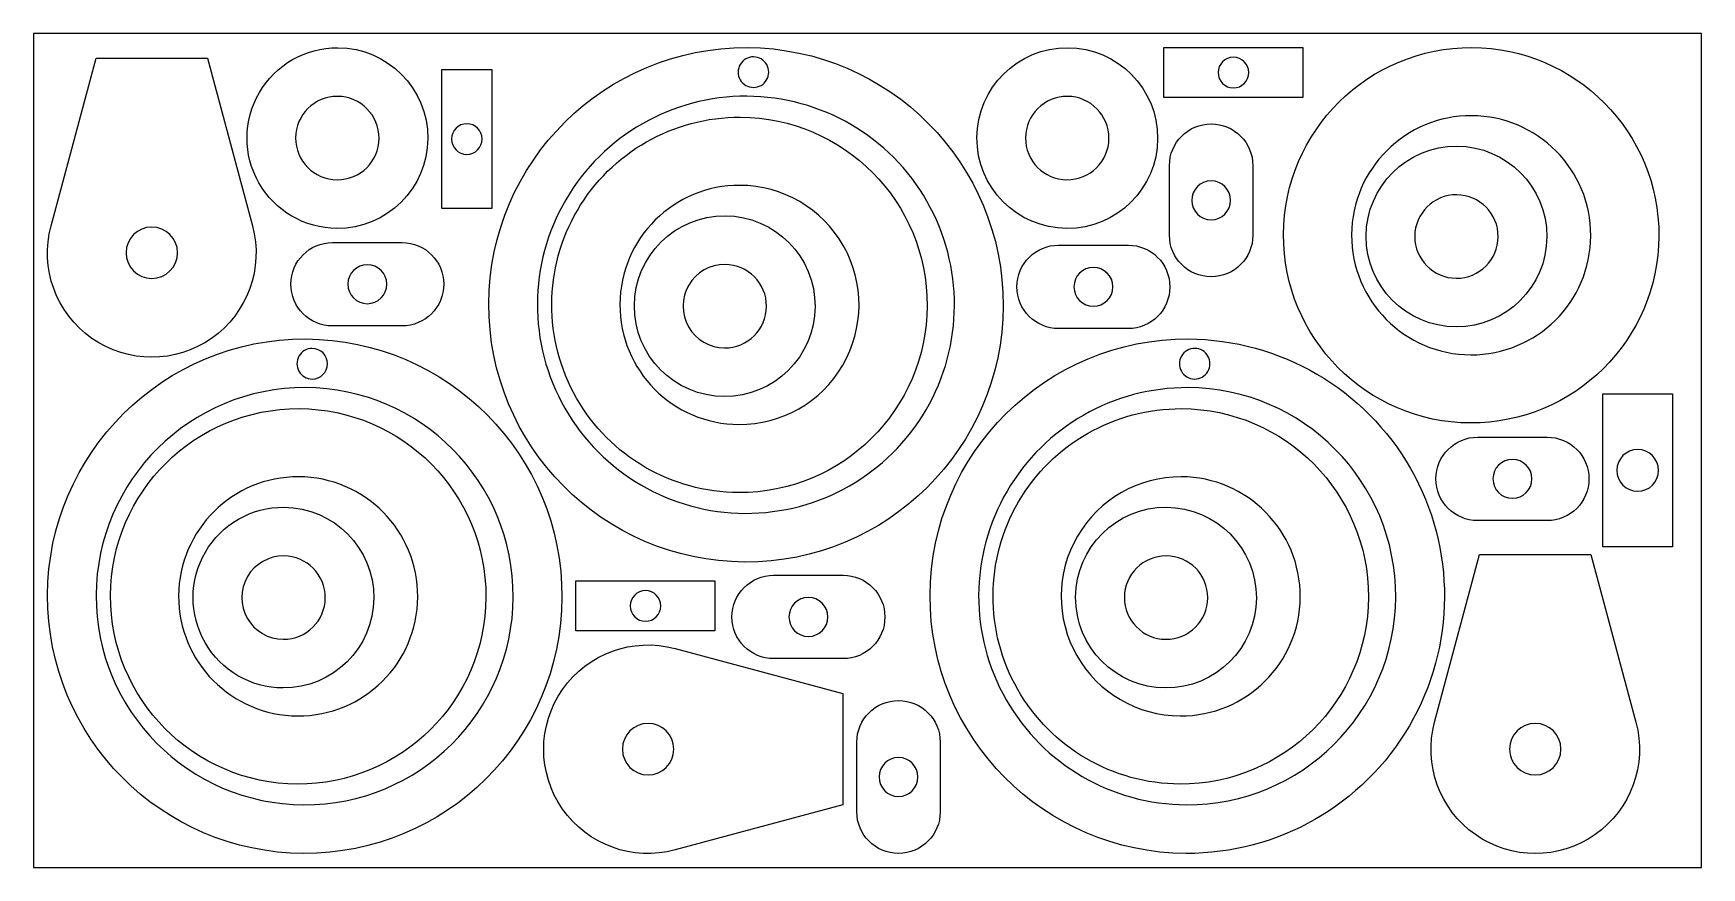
# Model space of a CAD drawing. Header units: metres. Extents: x 0 to 1200, y 0 to 600.
import ezdxf

# ---------------------------------------------------------------- set-up
doc = ezdxf.new("R2010")
doc.units = ezdxf.units.M

msp = doc.modelspace()

# ---------------------------------------------------------------- linework, layer by layer
for points in [[(0, 0), (1200, 0), (1200, 600), (0, 600)], [(913.2, 589.8), (913.2, 553.8), (813.2, 553.8), (813.2, 589.8)], [(329.8, 474), (293.8, 474), (293.8, 574), (329.8, 574)], [(1129, 230.7), (1129, 340.7), (1179, 340.7), (1179, 230.7)], [(490.3, 206.2), (490.3, 170.2), (390.3, 170.2), (390.3, 206.2)]]:
    msp.add_lwpolyline(points, close=True)
for points in [[(219, 589.7, -1), (218.4, 459.7, -1)], [(513.4, 589.8, -1), (511.8, 219.8, -1)], [(744, 589.7, -1), (743.4, 459.7, -1)], [(1034.8, 589.8, -1), (1033.7, 319.8, -1)], [(45.2, 582.2), (125.2, 582.2), (157.6, 461.6, -1.304613), (12.7, 461.6)], [(518, 583.1, 1), (517.9, 561.1, 1)], [(874.2, 571.8, 1), (852.2, 571.8, 1)], [(218.8, 554.7, 1), (218.5, 494.7, 1)], [(513.2, 554.8, 1), (511.9, 254.8, 1)], [(743.8, 554.7, 1), (743.5, 494.7, 1)], [(1034.6, 540.8, 1), (1033.9, 368.8, 1)], [(311.8, 513, 1), (311.8, 535, 1)], [(508.5, 539.7, -1), (507.3, 269.7, -1)], [(817.2, 454.9), (817.2, 504.9, -1), (877.2, 504.9), (877.2, 454.9, -1)], [(1023.9, 518.9, -1), (1023.4, 388.9, -1)], [(847.2, 465.9, 1), (847.2, 493.9, 1)], [(508.3, 490.7, 1), (507.5, 318.7, 1)], [(1023.8, 483.9, 1), (1023.5, 423.9, 1)], [(497.6, 468.8, -1), (497, 338.8, -1)], [(103.7, 442.2, 1), (66.7, 442.2, 1)], [(265.2, 389.6), (215.2, 389.6, -1), (215.2, 449.6), (265.2, 449.6, -1)], [(787.5, 387.7), (737.5, 387.7, -1), (737.5, 447.7), (787.5, 447.7, -1)], [(254.2, 419.6, 1), (226.2, 419.6, 1)], [(497.5, 433.8, 1), (497.2, 373.8, 1)], [(776.5, 417.7, 1), (748.5, 417.7, 1)], [(196, 380.2, -1), (194.4, 10.2, -1)], [(200.6, 373.4, 1), (200.5, 351.4, 1)], [(830.8, 380.2, -1), (829.2, 10.2, -1)], [(835.4, 373.4, 1), (835.3, 351.4, 1)], [(195.8, 345.2, 1), (194.5, 45.2, 1)], [(830.6, 345.2, 1), (829.3, 45.2, 1)], [(191.1, 330.1, -1), (189.9, 60.1, -1)], [(825.9, 330.1, -1), (824.7, 60.1, -1)], [(1088.9, 249.6), (1038.9, 249.6, -1), (1038.9, 309.6), (1088.9, 309.6, -1)], [(1154, 270.7, 1), (1154, 300.7, 1)], [(1077.9, 279.6, 1), (1049.9, 279.6, 1)], [(190.9, 281.1, 1), (190.1, 109.1, 1)], [(825.7, 281.1, 1), (824.9, 109.1, 1)], [(180.2, 259.2, -1), (179.6, 129.2, -1)], [(815, 259.2, -1), (814.4, 129.2, -1)], [(180.1, 224.2, 1), (179.8, 164.2, 1)], [(814.9, 224.2, 1), (814.6, 164.2, 1)], [(1040.3, 225.2), (1120.3, 225.2), (1152.7, 104.6, -1.304613), (1007.9, 104.6)], [(582.5, 150.3), (532.5, 150.3, -1), (532.5, 210.3), (582.5, 210.3, -1)], [(451.3, 188.2, 1), (429.3, 188.2, 1)], [(571.5, 180.3, 1), (543.5, 180.3, 1)], [(582.2, 125.2), (582.2, 45.2), (461.6, 12.7, -1.304613), (461.6, 157.6)], [(592.3, 40.2), (592.3, 90.2, -1), (652.3, 90.2), (652.3, 40.2, -1)], [(442.2, 66.7, 1), (442.2, 103.7, 1)], [(1098.8, 85.2, 1), (1061.8, 85.2, 1)], [(622.3, 51.2, 1), (622.3, 79.2, 1)]]:
    msp.add_lwpolyline(points, format="xyb", close=True)

doc.saveas('drawing.dxf')
